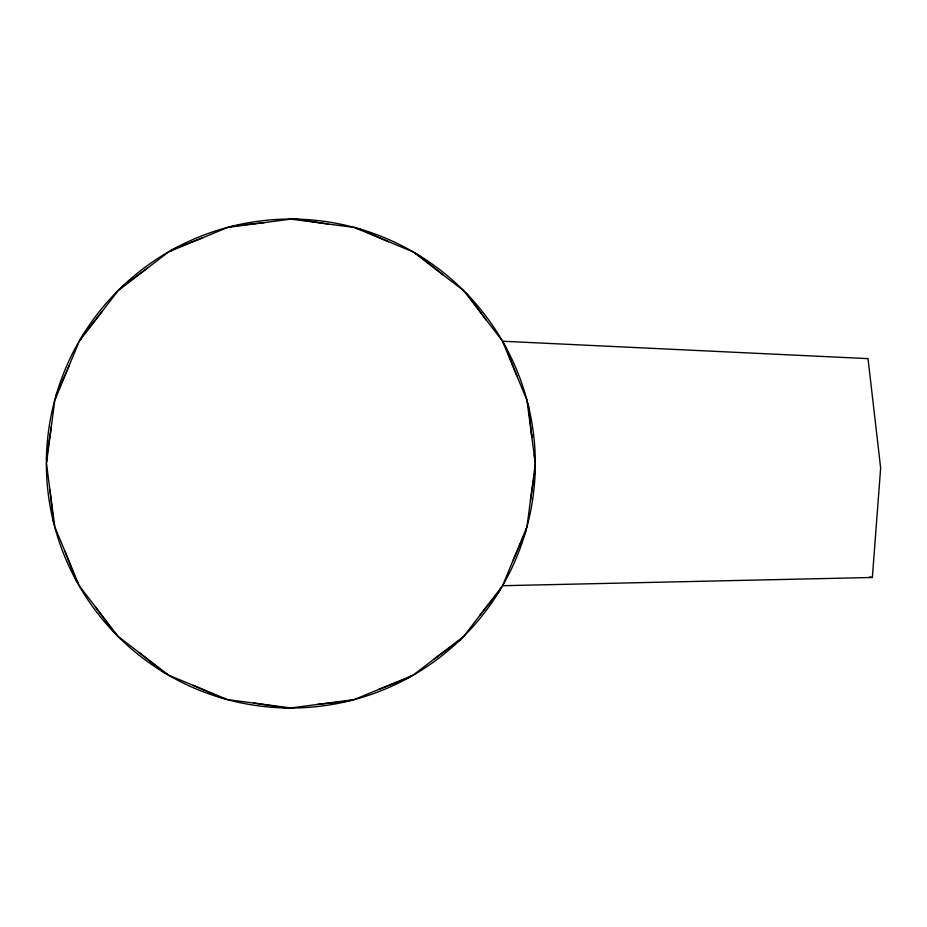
<?xml version="1.0" encoding="UTF-8"?>
<svg xmlns="http://www.w3.org/2000/svg" width="927" height="927" viewBox="0 0 927 927"><rect width="100%" height="100%" fill="white"/><g stroke="black" fill="none" stroke-linecap="round" stroke-linejoin="round"><path stroke-width="1.39" d="M502.619 585.713L872.353 577.475L880.65 468.019L868.02 358.633L502.619 341.229L463.72 290.696L413.094 251.854L354.149 227.439L290.893 219.108L227.625 227.439L168.679 251.854L118.053 290.696L79.212 341.321L54.797 400.267L46.466 463.535L54.797 526.791L79.212 585.737L118.053 636.362L168.679 675.204L227.625 699.618L290.893 707.95L354.149 699.618L413.094 675.204L463.72 636.362L502.561 585.737L526.976 526.791L535.308 463.535L526.976 400.267L502.561 341.321M51.333 426.594L46.466 458.123L46.79 461.078M55.747 397.984L56.199 395.053L69.05 365.852M526.038 529.074L525.586 532.005L512.724 561.217M530.441 500.464L535.308 468.935L534.983 465.98M80.719 339.363L81.912 336.64L101.9 311.762M501.055 587.695L499.862 590.418L479.885 615.296M120.023 289.189L121.877 286.883L147.613 268.019M461.762 637.869L459.896 640.175L434.16 659.039M170.962 250.916L173.361 249.154L203.106 237.602M410.812 676.154L408.425 677.904L378.68 689.456M230.081 227.115L232.851 226.037L264.566 222.573M351.704 699.943L348.934 701.021L317.208 704.485M293.338 219.432L296.292 219.108L327.834 223.975M288.436 707.625L285.493 707.95L253.952 703.083M869.48 577.058L872.353 577.475M356.432 228.378L359.363 228.842L388.575 241.692M225.342 698.68L222.41 698.228L193.21 685.366M415.064 253.361L417.776 254.554L442.654 274.543M166.721 673.697L163.998 672.504L139.12 652.527M465.227 292.654L467.544 294.519L486.397 320.255M116.559 634.404L114.241 632.538L95.377 606.803M503.512 343.604L505.261 346.003L516.826 375.736M78.274 583.454L76.512 581.067L64.96 551.322M527.301 402.724L528.378 405.481L531.843 437.208M54.473 524.346L53.395 521.577L49.931 489.85M531.484 433.94L531.855 436.756M534.253 455.03L534.624 457.845M168.587 675.25A244.485 244.485 0 0 0 535.308 463.535A244.485 244.485 0 0 0 168.587 251.808A244.485 244.485 0 0 0 168.587 675.25"/></g></svg>
